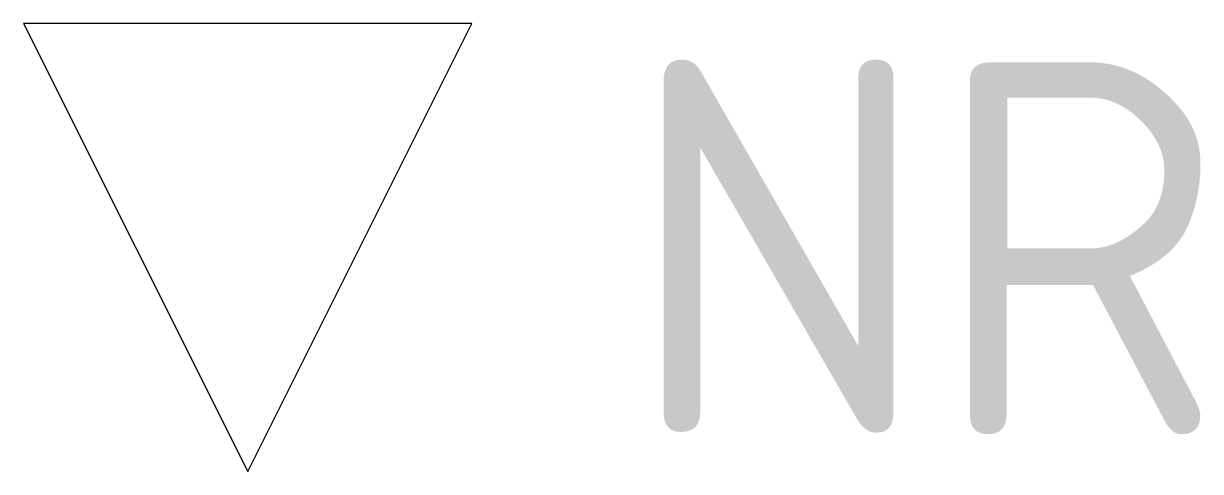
# Model space of a CAD drawing. Extents: x -1.5 to 6.38, y -1.96 to 1.04.
import ezdxf
from ezdxf.enums import TextEntityAlignment as Align

# ---------------------------------------------------------------- set-up
doc = ezdxf.new("R2010")
doc.units = 0
doc.styles.add('NLCS-ISO', font='NLCS-ISO.ttf')

msp = doc.modelspace()

# ---------------------------------------------------------------- linework, layer by layer
at = {"flags": 128}
msp.add_lwpolyline([(0, -1.9607), (1.5, 1.0393), (-1.5, 1.0393)], close=True, dxfattribs=at)

# ---------------------------------------------------------------- texts
at = {"style": 'NLCS-ISO'}
msp.add_attdef('NR', text='', height=2.5, dxfattribs=at).set_placement((2.5274, -0.4607), align=Align.MIDDLE_LEFT)

doc.saveas('drawing.dxf')
